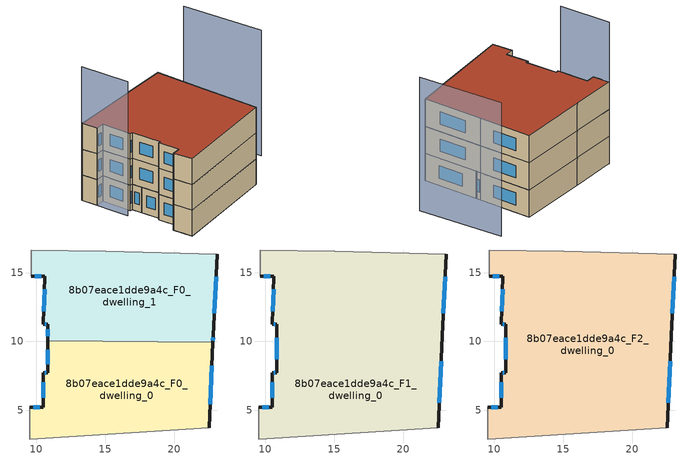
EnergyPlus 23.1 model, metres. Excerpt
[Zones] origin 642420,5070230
8b07eace1dde9a4c_F0_dwelling_0
 floor ground (EU_floor_Construction): 22.53,3.72 22.81,9.93 10.82,10.04 10.82,7.73 10.52,7.73 10.52,5.23 9.52,5.23 9.52,2.93 z0
 wall outside (EU_wall_Construction): 22.81,9.93 22.53,3.72 / 9.52,5.23 10.52,5.23 10.52,7.73 10.82,7.73 10.82,10.04 z0:3
 wall adiabatic (EU_wall_Construction): 22.53,3.72 9.52,2.93 9.52,5.23 z0:3
 wall to 8b07eace1dde9a4c_F0_dwelling_1 (EU_wall_Construction): 10.82,10.04 22.81,9.93 z0:3
 window (EU_Window_Construction): 22.73,8.22 22.61,5.43 / 9.8,5.23 10.25,5.23 / 10.52,5.92 10.52,7.04 / 10.61,7.73 10.74,7.73 / 10.82,8.37 10.82,9.4 z0.83:2.17
8b07eace1dde9a4c_F0_dwelling_1
 floor ground (EU_floor_Construction): 22.81,9.93 22.83,10.43 23.13,16.33 15.03,16.54 9.62,16.64 9.62,14.74 10.62,14.74 10.52,11.23 10.82,11.23 10.82,10.04 z0
 wall outside (EU_wall_Construction): 23.13,16.33 22.83,10.43 22.81,9.93 / 10.82,10.04 10.82,11.23 10.52,11.23 10.62,14.74 9.62,14.74 z0:3
 wall adiabatic (EU_wall_Construction): 9.62,14.74 9.62,16.64 15.03,16.54 23.13,16.33 z0:3
 window (EU_Window_Construction): 10.35,14.74 9.9,14.74 / 23.05,14.71 22.92,12.05 / 22.83,10.29 22.82,10.07 / 10.82,10.37 10.82,10.9 / 10.74,11.23 10.61,11.23 / 10.55,12.2 10.6,13.77 z0.83:2.17
8b07eace1dde9a4c_F1_dwelling_0
 floor to 8b07eace1dde9a4c_F0_dwelling_0 (EU_floor_Construction): 22.53,3.72 22.81,9.93 10.82,10.04 10.82,7.73 10.52,7.73 10.52,5.23 9.52,5.23 9.52,2.93 z3
 floor to 8b07eace1dde9a4c_F0_dwelling_1 (EU_floor_Construction): 22.81,9.93 22.83,10.43 23.13,16.33 15.03,16.54 9.62,16.64 9.62,14.74 10.62,14.74 10.52,11.23 10.82,11.23 10.82,10.04 z3
 wall outside (EU_wall_Construction): 23.13,16.33 22.83,10.43 22.53,3.72 / 9.52,5.23 10.52,5.23 10.52,7.73 10.82,7.73 10.82,11.23 10.52,11.23 10.62,14.74 9.62,14.74 z3:6
 wall adiabatic (EU_wall_Construction): 9.62,14.74 9.62,16.64 15.03,16.54 23.13,16.33 / 22.53,3.72 9.52,2.93 9.52,5.23 z3:6
 window (EU_Window_Construction): 10.74,11.23 10.61,11.23 / 10.55,12.2 10.6,13.77 / 10.35,14.74 9.9,14.74 / 23.05,14.71 22.92,12.05 / 22.75,8.58 22.61,5.57 / 9.8,5.23 10.25,5.23 / 10.52,5.92 10.52,7.04 / 10.61,7.73 10.74,7.73 / 10.82,8.69 10.82,10.27 z3.83:5.17
8b07eace1dde9a4c_F2_dwelling_0
 floor to 8b07eace1dde9a4c_F1_dwelling_0 (EU_floor_Construction): 22.53,3.72 22.83,10.43 23.13,16.33 15.03,16.54 9.62,16.64 9.62,14.74 10.62,14.74 10.52,11.23 10.82,11.23 10.82,7.73 10.52,7.73 10.52,5.23 9.52,5.23 9.52,2.93 z6
 wall outside (EU_wall_Construction): 23.13,16.33 22.83,10.43 22.53,3.72 / 9.52,5.23 10.52,5.23 10.52,7.73 10.82,7.73 10.82,11.23 10.52,11.23 10.62,14.74 9.62,14.74 z6:9
 wall adiabatic (EU_wall_Construction): 9.62,14.74 9.62,16.64 15.03,16.54 23.13,16.33 / 22.53,3.72 9.52,2.93 9.52,5.23 z6:9
 window (EU_Window_Construction): 10.74,11.23 10.61,11.23 / 10.55,12.2 10.6,13.77 / 10.35,14.74 9.9,14.74 / 23.05,14.71 22.92,12.05 / 22.75,8.58 22.61,5.57 / 9.8,5.23 10.25,5.23 / 10.52,5.92 10.52,7.04 / 10.61,7.73 10.74,7.73 / 10.82,8.69 10.82,10.27 z6.83:8.17
 roof outside (EU_roof_Construction): 23.13,16.33 22.83,10.43 22.53,3.72 9.52,2.93 9.52,5.23 10.52,5.23 10.52,7.73 10.82,7.73 10.82,11.23 10.52,11.23 10.62,14.74 9.62,14.74 9.62,16.64 15.03,16.54 z9
shading: 27.93,6.73 27.83,16.23 z0:14.7; 9.67,16.69 9.53,10.88 z0:15.6
[Building]
EU S2 Campaign: North Axis=0; Terrain=City; Solar Distribution=FullExterior
[Site:Location]
Lyon-Bron: Latitude=45.75; Longitude=5; Time Zone=1; Elevation=198
[SizingPeriod:WeatherFileDays]
AnnualSizingPeriod: Begin Month=1; Begin Day of Month=1; End Month=12; End Day of Month=31; Day of Week for Start Day=Monday; Use Weather File Daylight Saving Period=No; Use Weather File Rain and Snow Indicators=No
[MATERIAL]
EU_InternalMass_Material: Roughness=MediumRough; Thickness=0.1; Conductivity=1; Density=1800; Specific Heat=900; Thermal Absorptance=0.9; Solar Absorptance=0.7; Visible Absorptance=0.7
[MATERIAL:NOMASS] Roughness=MediumRough; Thermal Absorptance=0.9; Solar Absorptance=0.7; Visible Absorptance=0.7
Name | Thermal Resistance
EU_wall_NoMass | 0.87146
EU_roof_NoMass | 0.842276
EU_floor_NoMass | 0.496999
[WINDOWMATERIAL:SIMPLEGLAZINGSYSTEM]
EU_Window_SimpleGlazing: UFactor=2.2525; Solar Heat Gain Coefficient=0.76; Visible Transmittance=0.76
[CONSTRUCTION]
EU_wall_Construction: EU_wall_NoMass
EU_roof_Construction: EU_roof_NoMass
EU_floor_Construction: EU_floor_NoMass
EU_InternalMass_Construction: EU_InternalMass_Material
EU_Window_Construction: EU_Window_SimpleGlazing
[ZONE] Type=1; Multiplier=1; Ceiling Height=autocalculate; Floor Area=autocalculate; Part of Total Floor Area=Yes
Name | Volume
8b07eace1dde9a4c_F0_dwelling_0 | 246.241
8b07eace1dde9a4c_F1_dwelling_0 | 492.466
8b07eace1dde9a4c_F2_dwelling_0 | 492.468
8b07eace1dde9a4c_F0_dwelling_1 | 246.23
[INTERNALMASS] Construction=EU_InternalMass_Construction
Name | Zone or ZoneList | Surface Area
8b07eace1dde9a4c_F0_dwelling_0_EU_InternalMass | 8b07eace1dde9a4c_F0_dwelling_0 | 82.0802
8b07eace1dde9a4c_F0_dwelling_1_EU_InternalMass | 8b07eace1dde9a4c_F0_dwelling_1 | 82.0774
8b07eace1dde9a4c_F1_dwelling_0_EU_InternalMass | 8b07eace1dde9a4c_F1_dwelling_0 | 164.157
8b07eace1dde9a4c_F2_dwelling_0_EU_InternalMass | 8b07eace1dde9a4c_F2_dwelling_0 | 164.157
[OTHEREQUIPMENT] Fuel Type=Electricity; Design Level Calculation Method=Watts/Area; Power per Zone Floor Area=1; Fraction Latent=0; Fraction Radiant=0; Fraction Lost=0; Carbon Dioxide Generation Rate=0; EndUse Subcategory=EU_Step8_InternalGains
Name | Zone or ZoneList or Space or SpaceList | Schedule
EU_Step8_InternalGain_8b07eace1dde9a4c_F0_dwelling_0_f000 | 8b07eace1dde9a4c_F0_dwelling_0 | EU_Step8_GainSchedule_8b07eace1dde9a4c_F0_dwelling_0_f000
EU_Step8_InternalGain_8b07eace1dde9a4c_F0_dwelling_1_f000 | 8b07eace1dde9a4c_F0_dwelling_1 | EU_Step8_GainSchedule_8b07eace1dde9a4c_F0_dwelling_1_f000
EU_Step8_InternalGain_8b07eace1dde9a4c_F1_dwelling_0_f000 | 8b07eace1dde9a4c_F1_dwelling_0 | EU_Step8_GainSchedule_8b07eace1dde9a4c_F1_dwelling_0_f000
EU_Step8_InternalGain_8b07eace1dde9a4c_F2_dwelling_0_f000 | 8b07eace1dde9a4c_F2_dwelling_0 | EU_Step8_GainSchedule_8b07eace1dde9a4c_F2_dwelling_0_f000
[ZONEVENTILATION:DESIGNFLOWRATE] Schedule=EU_AlwaysOn; Design Flow Rate Calculation Method=AirChanges/Hour; Air Changes per Hour=0.425; Ventilation Type=Natural; Fan Pressure Rise=0; Fan Total Efficiency=1; Constant Term Coefficient=1; Temperature Term Coefficient=0; Velocity Term Coefficient=0; Velocity Squared Term Coefficient=0; Minimum Indoor Temperature=-100; Maximum Indoor Temperature=100; Delta Temperature=-100; Minimum Outdoor Temperature=-100; Maximum Outdoor Temperature=100; Maximum Wind Speed=40
Name | Zone or ZoneList or Space or SpaceList
EU_ConstantAir_8b07eace1dde9a4c_F0_dwelling_0 | 8b07eace1dde9a4c_F0_dwelling_0
EU_ConstantAir_8b07eace1dde9a4c_F0_dwelling_1 | 8b07eace1dde9a4c_F0_dwelling_1
EU_ConstantAir_8b07eace1dde9a4c_F1_dwelling_0 | 8b07eace1dde9a4c_F1_dwelling_0
EU_ConstantAir_8b07eace1dde9a4c_F2_dwelling_0 | 8b07eace1dde9a4c_F2_dwelling_0
[HVACTEMPLATE:THERMOSTAT] Constant Heating Setpoint=20; Constant Cooling Setpoint=50
EU_HeatOnly_8b07eace1dde9a4c_F0_dwelling_0; EU_HeatOnly_8b07eace1dde9a4c_F0_dwelling_1; EU_HeatOnly_8b07eace1dde9a4c_F1_dwelling_0; EU_HeatOnly_8b07eace1dde9a4c_F2_dwelling_0
[HVACTEMPLATE:ZONE:IDEALLOADSAIRSYSTEM] System Availability Schedule=EU_AlwaysOn; Maximum Heating Supply Air Temperature=50; Minimum Cooling Supply Air Temperature=13; Maximum Heating Supply Air Humidity Ratio=0.0156; Minimum Cooling Supply Air Humidity Ratio=0.0077; Heating Limit=NoLimit; Cooling Limit=NoLimit; Heating Availability Schedule=EU_AlwaysOn; Cooling Availability Schedule=EU_CoolingOff; Dehumidification Control Type=ConstantSensibleHeatRatio; Cooling Sensible Heat Ratio=0.7; Dehumidification Setpoint=60; Humidification Control Type=None; Humidification Setpoint=30; Outdoor Air Method=None; Outdoor Air Flow Rate per Person=0.00944; Outdoor Air Flow Rate per Zone Floor Area=0; Outdoor Air Flow Rate per Zone=0; Demand Controlled Ventilation Type=None; Outdoor Air Economizer Type=NoEconomizer; Heat Recovery Type=None; Sensible Heat Recovery Effectiveness=0.7; Latent Heat Recovery Effectiveness=0.65
Name | Template Thermostat
8b07eace1dde9a4c_F0_dwelling_0 | EU_HeatOnly_8b07eace1dde9a4c_F0_dwelling_0
8b07eace1dde9a4c_F0_dwelling_1 | EU_HeatOnly_8b07eace1dde9a4c_F0_dwelling_1
8b07eace1dde9a4c_F1_dwelling_0 | EU_HeatOnly_8b07eace1dde9a4c_F1_dwelling_0
8b07eace1dde9a4c_F2_dwelling_0 | EU_HeatOnly_8b07eace1dde9a4c_F2_dwelling_0
[SIZING:ZONE] Zone Cooling Design Supply Air Temperature Input Method=SupplyAirTemperature; Zone Cooling Design Supply Air Temperature=13; Zone Heating Design Supply Air Temperature Input Method=SupplyAirTemperature; Zone Heating Design Supply Air Temperature=50; Zone Cooling Design Supply Air Humidity Ratio=0.008; Zone Heating Design Supply Air Humidity Ratio=0.008; Cooling Design Air Flow Method=DesignDay; Cooling Design Air Flow Rate=0; Cooling Minimum Air Flow per Zone Floor Area=0.000762; Cooling Minimum Air Flow=0; Cooling Minimum Air Flow Fraction=0.2; Heating Design Air Flow Method=DesignDay; Heating Design Air Flow Rate=0; Heating Maximum Air Flow per Zone Floor Area=0.002032; Heating Maximum Air Flow=0.141576; Heating Maximum Air Flow Fraction=0.3; Account for Dedicated Outdoor Air System=No; Dedicated Outdoor Air System Control Strategy=NeutralSupplyAir; Dedicated Outdoor Air Low Setpoint Temperature for Design=autosize; Dedicated Outdoor Air High Setpoint Temperature for Design=autosize; Zone Load Sizing Method=Sensible Load Only No Latent Load; Zone Latent Cooling Design Supply Air Humidity Ratio Input Method=HumidityRatioDifference; Zone Cooling Design Supply Air Humidity Ratio Difference=0.005; Zone Latent Heating Design Supply Air Humidity Ratio Input Method=HumidityRatioDifference; Zone Humidification Design Supply Air Humidity Ratio Difference=0.005
8b07eace1dde9a4c_F0_dwelling_0; 8b07eace1dde9a4c_F0_dwelling_1; 8b07eace1dde9a4c_F1_dwelling_0; 8b07eace1dde9a4c_F2_dwelling_0
[SCHEDULE:CONSTANT]
Name | Hourly Value
EU_AlwaysOn | 1
EU_CoolingOff | 0
[SCHEDULE:FILE] Column Number=1; Rows to Skip at Top=0; Number of Hours of Data=8760; Column Separator=Comma; Interpolate to Timestep=No; Minutes per Item=60; Adjust Schedule for Daylight Savings=Yes
Name | File
EU_Step8_GainSchedule_8b07eace1dde9a4c_F0_dwelling_0_f000 | ../../schedules/8b07eace1dde9a4c/8b07eace1dde9a4c_F0_dwelling_0_f000_gain.csv
EU_Step8_GainSchedule_8b07eace1dde9a4c_F0_dwelling_1_f000 | ../../schedules/8b07eace1dde9a4c/8b07eace1dde9a4c_F0_dwelling_1_f000_gain.csv
EU_Step8_GainSchedule_8b07eace1dde9a4c_F1_dwelling_0_f000 | ../../schedules/8b07eace1dde9a4c/8b07eace1dde9a4c_F1_dwelling_0_f000_gain.csv
EU_Step8_GainSchedule_8b07eace1dde9a4c_F2_dwelling_0_f000 | ../../schedules/8b07eace1dde9a4c/8b07eace1dde9a4c_F2_dwelling_0_f000_gain.csv
